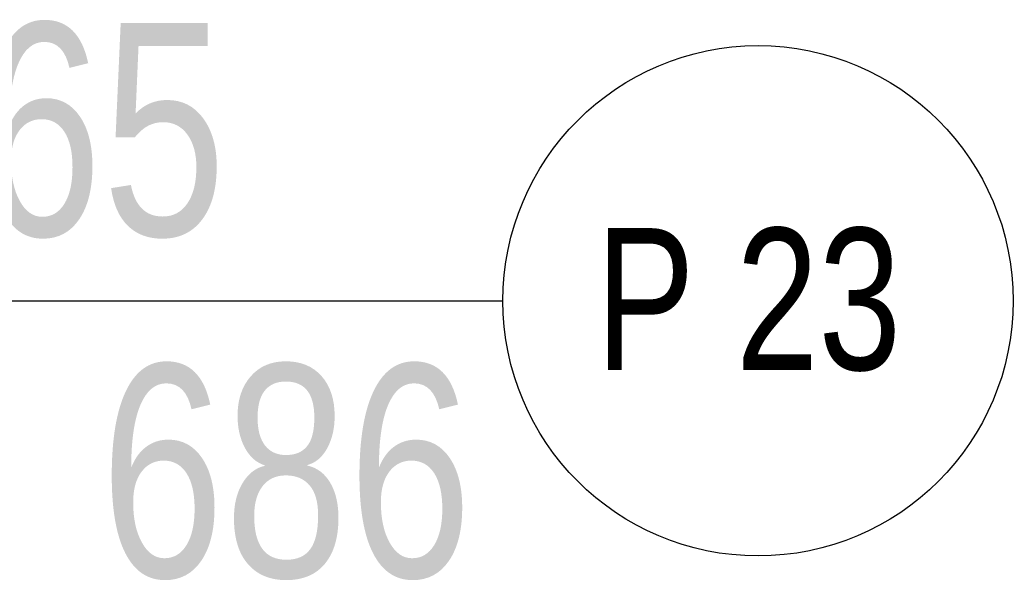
# Model space of a CAD drawing. Header units: millimetres. Extents: x 809 to 8159, y 33 to 4533.
# Drawn here: x 4007.3 to 4077.4, y 3317.3 to 3356.8 of the extents above; entities that cross this region are included whole.
import ezdxf
from ezdxf.enums import TextEntityAlignment as Align

# ---------------------------------------------------------------- set-up
doc = ezdxf.new("R2010")
doc.units = ezdxf.units.MM
doc.layers.add('kapi_tag_yeni', color=2, linetype='Continuous', lineweight=0)
doc.layers.add('pencere tag', color=4, linetype='Continuous', lineweight=0)
doc.styles.add('kapi_tag', font='arial.ttf', dxfattribs={"width": 0.75})

# ---------------------------------------------------------------- blocks, each defined once
blk = doc.blocks.new('kapi_tag_yeni')
at = {"layer": 'kapi_tag_yeni'}
blk.add_line((0, 0), (-0.65038, 0), dxfattribs=at)
blk.add_circle((-0.83038, 0), 0.18, dxfattribs=at)
at = {"layer": 'kapi_tag_yeni', "style": 'kapi_tag', "width": 0.75}
for tag, p in [('KAPI_ENI', (-0.55297, 0.04695)), ('KAPI_BOYU', (-0.55297, -0.19401))]:
    blk.add_attdef(tag, p, '', height=0.15, dxfattribs=at)
blk.add_attdef('KAPI_TAG_02', text='', height=0.15, dxfattribs=at).set_placement((-0.83038, 0), align=Align.MIDDLE_CENTER)

msp = doc.modelspace()

# ---------------------------------------------------------------- block references
at = {"layer": 'pencere tag'}
ref = msp.add_blockref('kapi_tag_yeni', (3976.398, 3337.019), dxfattribs=dict(at, xscale=99.99999999999997, yscale=99.99999999999997, zscale=99.99999999999997, rotation=180))
ref.add_attrib('KAPI_BOYU', '365', dxfattribs={"layer": 'kapi_tag_yeni', "height": 15, "style": 'kapi_tag', "width": 0.75}).set_placement((4021.896, 3341.614), align=Align.RIGHT)
ref.add_attrib('KAPI_ENI', '686', (4013.032, 3317.528), dxfattribs={"layer": 'kapi_tag_yeni', "height": 15, "style": 'kapi_tag', "width": 0.75})
ref.add_attrib('KAPI_TAG_02', 'P 23', dxfattribs={"layer": 'kapi_tag_yeni', "height": 10, "style": 'kapi_tag', "width": 0.75}).set_placement((4058.755, 3337.148), align=Align.MIDDLE_CENTER)

doc.saveas('drawing.dxf')
